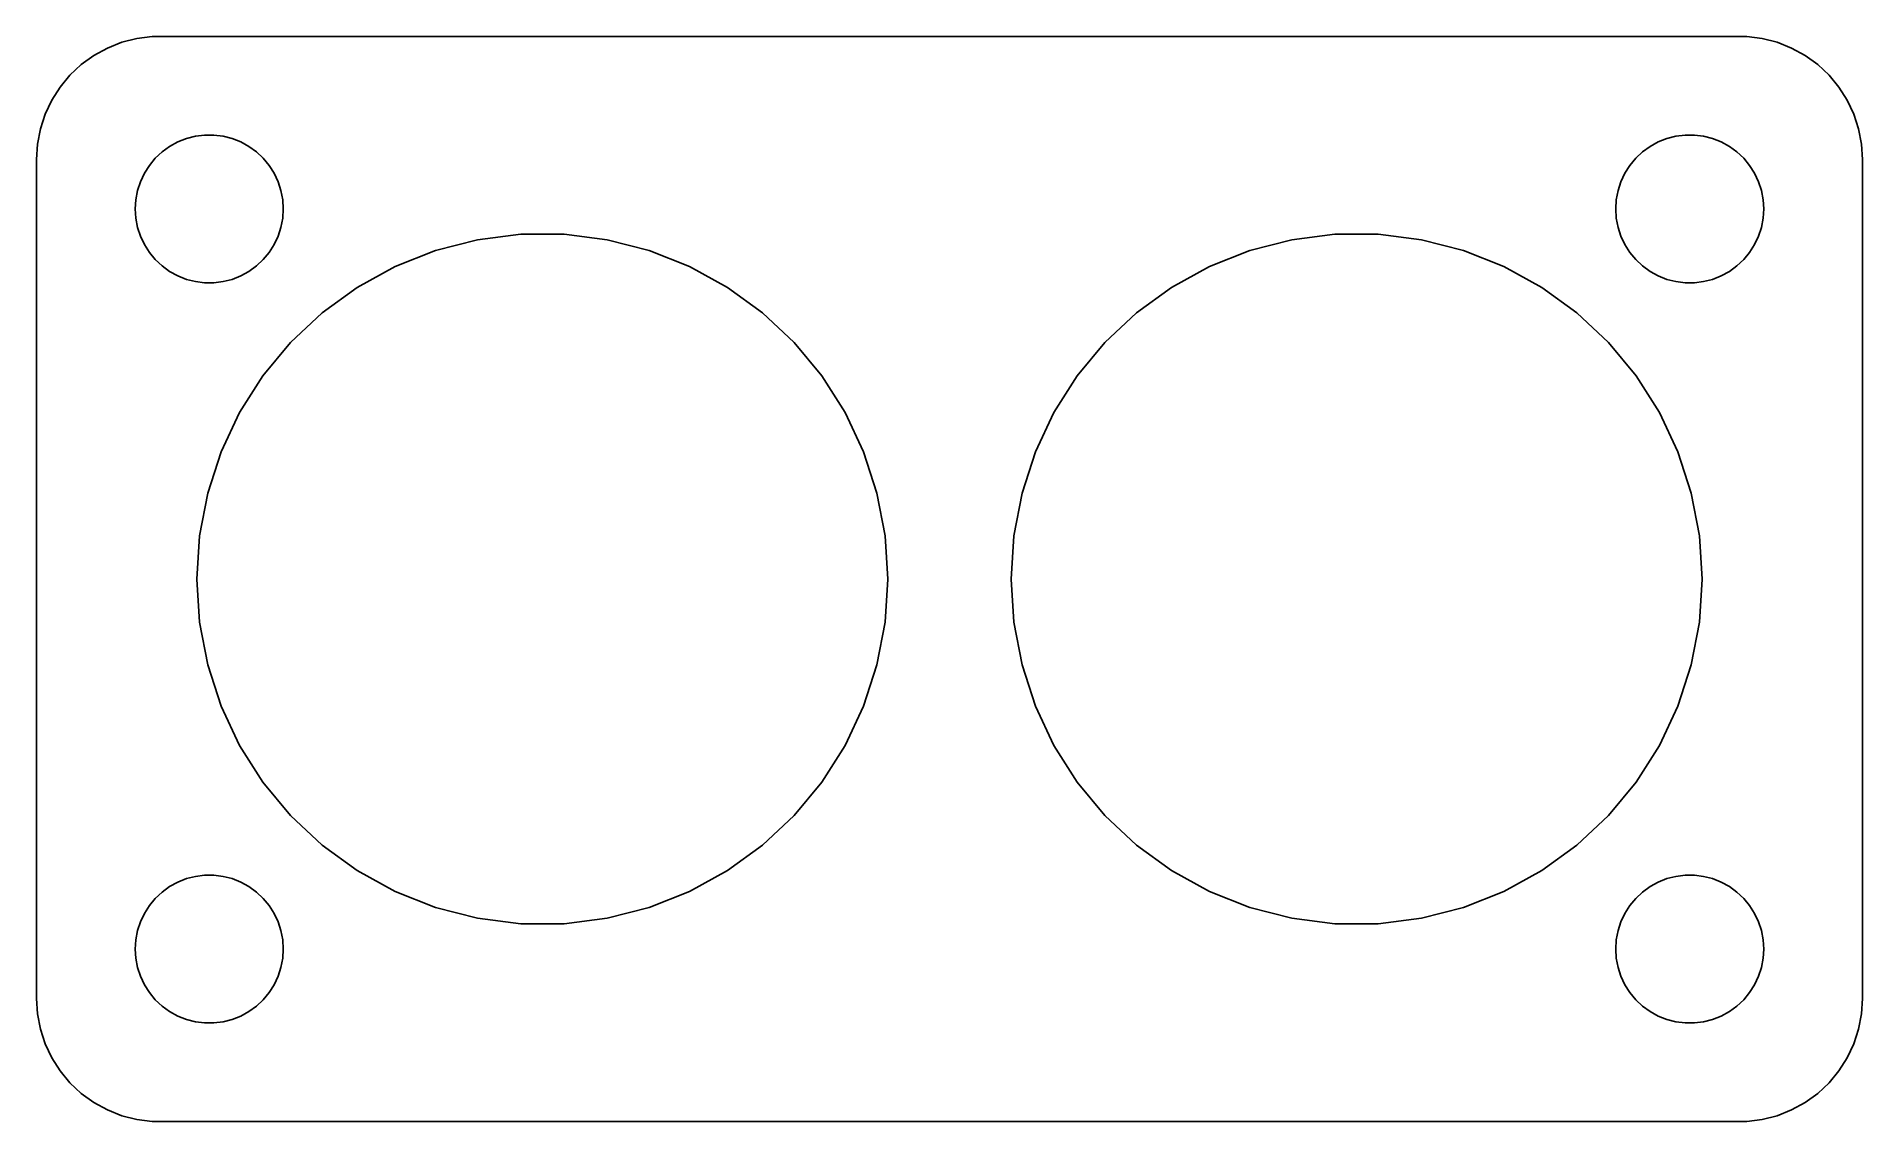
# Model space of a CAD drawing. Header units: metres. Extents: x -37 to 37, y 32 to 76.
import ezdxf

# ---------------------------------------------------------------- set-up
doc = ezdxf.new("R2010")
doc.units = ezdxf.units.M

msp = doc.modelspace()

# ---------------------------------------------------------------- linework, layer by layer
for p, q in [((-34.1289, 75.5241), (-34.6791, 75.2216)), ((-33.5451, 75.7553), (-34.1289, 75.5241)), ((-32.9369, 75.9114), (-33.5451, 75.7553)), ((-32.3139, 75.9901), (-32.9369, 75.9114)), ((32.3139, 75.9901), (-32.3139, 75.9901)), ((32.9369, 75.9114), (32.3139, 75.9901)), ((33.5451, 75.7553), (32.9369, 75.9114)), ((34.1289, 75.5241), (33.5451, 75.7553)), ((34.6791, 75.2216), (34.1289, 75.5241)), ((-35.1871, 74.8526), (-35.6448, 74.4227)), ((-34.6791, 75.2216), (-35.1871, 74.8526)), ((35.1871, 74.8526), (34.6791, 75.2216)), ((35.6448, 74.4227), (35.1871, 74.8526)), ((-35.6448, 74.4227), (-36.0451, 73.9389)), ((36.0451, 73.9389), (35.6448, 74.4227)), ((-36.3815, 73.4088), (-36.6489, 72.8406)), ((-36.0451, 73.9389), (-36.3815, 73.4088)), ((36.3815, 73.4088), (36.0451, 73.9389)), ((36.6489, 72.8406), (36.3815, 73.4088)), ((-36.6489, 72.8406), (-36.8429, 72.2434)), ((36.8429, 72.2434), (36.6489, 72.8406)), ((-36.8429, 72.2434), (-36.9606, 71.6267)), ((-31.2773, 71.7145), (-30.927, 71.8532)), ((-30.927, 71.8532), (-30.5621, 71.9469)), ((-30.5621, 71.9469), (-30.1884, 71.9941)), ((-30.1884, 71.9941), (-29.8116, 71.9941)), ((-29.8116, 71.9941), (-29.4379, 71.9469)), ((-29.4379, 71.9469), (-29.0729, 71.8532)), ((-29.0729, 71.8532), (-28.7227, 71.7145)), ((28.7227, 71.7145), (29.0729, 71.8532)), ((29.0729, 71.8532), (29.4379, 71.9469)), ((29.4379, 71.9469), (29.8116, 71.9941)), ((29.8116, 71.9941), (30.1884, 71.9941)), ((30.1884, 71.9941), (30.5621, 71.9469)), ((30.5621, 71.9469), (30.927, 71.8532)), ((30.927, 71.8532), (31.2773, 71.7145)), ((36.9606, 71.6267), (36.8429, 72.2434)), ((-36.9606, 71.6267), (-37, 71)), ((-32.427, 70.7634), (-32.1869, 71.0536)), ((-32.1869, 71.0536), (-31.9123, 71.3115)), ((-31.9123, 71.3115), (-31.6075, 71.533)), ((-31.6075, 71.533), (-31.2773, 71.7145)), ((-28.7227, 71.7145), (-28.3925, 71.533)), ((-28.3925, 71.533), (-28.0877, 71.3115)), ((-28.0877, 71.3115), (-27.8131, 71.0536)), ((-27.8131, 71.0536), (-27.5729, 70.7634)), ((27.5729, 70.7634), (27.8131, 71.0536)), ((27.8131, 71.0536), (28.0877, 71.3115)), ((28.0877, 71.3115), (28.3925, 71.533)), ((28.3925, 71.533), (28.7227, 71.7145)), ((31.2773, 71.7145), (31.6075, 71.533)), ((31.6075, 71.533), (31.9123, 71.3115)), ((31.9123, 71.3115), (32.1869, 71.0536)), ((32.1869, 71.0536), (32.427, 70.7634)), ((37, 71), (36.9606, 71.6267)), ((-37, 71), (-37, 37)), ((-32.7893, 70.1044), (-32.6289, 70.4453)), ((-32.6289, 70.4453), (-32.427, 70.7634)), ((-27.5729, 70.7634), (-27.3711, 70.4453)), ((-27.3711, 70.4453), (-27.2107, 70.1044)), ((27.2107, 70.1044), (27.3711, 70.4453)), ((27.3711, 70.4453), (27.5729, 70.7634)), ((32.427, 70.7634), (32.6289, 70.4453)), ((32.6289, 70.4453), (32.7893, 70.1044)), ((37, 37), (37, 71)), ((-32.9763, 69.376), (-32.9057, 69.7461)), ((-32.9057, 69.7461), (-32.7893, 70.1044)), ((-27.2107, 70.1044), (-27.0942, 69.7461)), ((-27.0942, 69.7461), (-27.0237, 69.376)), ((27.0237, 69.376), (27.0942, 69.7461)), ((27.0942, 69.7461), (27.2107, 70.1044)), ((32.7893, 70.1044), (32.9057, 69.7461)), ((32.9057, 69.7461), (32.9763, 69.376)), ((-33, 69), (-32.9763, 69.376)), ((-32.9763, 68.624), (-33, 69)), ((-27.0237, 69.376), (-27, 69)), ((-27, 69), (-27.0237, 68.624)), ((27, 69), (27.0237, 69.376)), ((27.0237, 68.624), (27, 69)), ((32.9763, 69.376), (33, 69)), ((33, 69), (32.9763, 68.624)), ((-32.9057, 68.2539), (-32.9763, 68.624)), ((-32.7893, 67.8956), (-32.9057, 68.2539)), ((-27.0942, 68.2539), (-27.2107, 67.8956)), ((-27.0237, 68.624), (-27.0942, 68.2539)), ((27.0942, 68.2539), (27.0237, 68.624)), ((27.2107, 67.8956), (27.0942, 68.2539)), ((32.9057, 68.2539), (32.7893, 67.8956)), ((32.9763, 68.624), (32.9057, 68.2539)), ((-32.6289, 67.5547), (-32.7893, 67.8956)), ((-32.427, 67.2366), (-32.6289, 67.5547)), ((-27.3711, 67.5547), (-27.5729, 67.2366)), ((-27.2107, 67.8956), (-27.3711, 67.5547)), ((-20.8262, 67.3148), (-19.1233, 67.752)), ((-19.1233, 67.752), (-17.3791, 67.9724)), ((-17.3791, 67.9724), (-15.6209, 67.9724)), ((-15.6209, 67.9724), (-13.8766, 67.752)), ((-13.8766, 67.752), (-12.1738, 67.3148)), ((12.1738, 67.3148), (13.8766, 67.752)), ((13.8766, 67.752), (15.6209, 67.9724)), ((15.6209, 67.9724), (17.3791, 67.9724)), ((17.3791, 67.9724), (19.1233, 67.752)), ((19.1233, 67.752), (20.8262, 67.3148)), ((27.3711, 67.5547), (27.2107, 67.8956)), ((27.5729, 67.2366), (27.3711, 67.5547)), ((32.6289, 67.5547), (32.427, 67.2366)), ((32.7893, 67.8956), (32.6289, 67.5547)), ((-32.1869, 66.9464), (-32.427, 67.2366)), ((-31.9123, 66.6884), (-32.1869, 66.9464)), ((-31.6075, 66.467), (-31.9123, 66.6884)), ((-28.0877, 66.6884), (-28.3925, 66.467)), ((-27.8131, 66.9464), (-28.0877, 66.6884)), ((-27.5729, 67.2366), (-27.8131, 66.9464)), ((-24.0016, 65.8206), (-22.4609, 66.6676)), ((-22.4609, 66.6676), (-20.8262, 67.3148)), ((-12.1738, 67.3148), (-10.5391, 66.6676)), ((-10.5391, 66.6676), (-8.99841, 65.8206)), ((8.99841, 65.8206), (10.5391, 66.6676)), ((10.5391, 66.6676), (12.1738, 67.3148)), ((20.8262, 67.3148), (22.4609, 66.6676)), ((22.4609, 66.6676), (24.0016, 65.8206)), ((27.8131, 66.9464), (27.5729, 67.2366)), ((28.0877, 66.6884), (27.8131, 66.9464)), ((28.3925, 66.467), (28.0877, 66.6884)), ((31.9123, 66.6884), (31.6075, 66.467)), ((32.1869, 66.9464), (31.9123, 66.6884)), ((32.427, 67.2366), (32.1869, 66.9464)), ((-31.2773, 66.2855), (-31.6075, 66.467)), ((-30.927, 66.1468), (-31.2773, 66.2855)), ((-30.5621, 66.0531), (-30.927, 66.1468)), ((-30.1884, 66.0059), (-30.5621, 66.0531)), ((-29.8116, 66.0059), (-30.1884, 66.0059)), ((-29.4379, 66.0531), (-29.8116, 66.0059)), ((-29.0729, 66.1468), (-29.4379, 66.0531)), ((-28.7227, 66.2855), (-29.0729, 66.1468)), ((-28.3925, 66.467), (-28.7227, 66.2855)), ((28.7227, 66.2855), (28.3925, 66.467)), ((29.0729, 66.1468), (28.7227, 66.2855)), ((29.4379, 66.0531), (29.0729, 66.1468)), ((29.8116, 66.0059), (29.4379, 66.0531)), ((30.1884, 66.0059), (29.8116, 66.0059)), ((30.5621, 66.0531), (30.1884, 66.0059)), ((30.927, 66.1468), (30.5621, 66.0531)), ((31.2773, 66.2855), (30.927, 66.1468)), ((31.6075, 66.467), (31.2773, 66.2855)), ((-25.4239, 64.7872), (-24.0016, 65.8206)), ((-8.99841, 65.8206), (-7.57605, 64.7872)), ((7.57605, 64.7872), (8.99841, 65.8206)), ((24.0016, 65.8206), (25.4239, 64.7872)), ((-26.7056, 63.5836), (-25.4239, 64.7872)), ((-7.57605, 64.7872), (-6.29443, 63.5836)), ((6.29443, 63.5836), (7.57605, 64.7872)), ((25.4239, 64.7872), (26.7056, 63.5836)), ((-27.8262, 62.229), (-26.7056, 63.5836)), ((-6.29443, 63.5836), (-5.17375, 62.229)), ((5.17375, 62.229), (6.29443, 63.5836)), ((26.7056, 63.5836), (27.8262, 62.229)), ((-28.7683, 60.7445), (-27.8262, 62.229)), ((-5.17375, 62.229), (-4.2317, 60.7445)), ((4.2317, 60.7445), (5.17375, 62.229)), ((27.8262, 62.229), (28.7683, 60.7445)), ((-29.5169, 59.1537), (-28.7683, 60.7445)), ((-4.2317, 60.7445), (-3.48312, 59.1537)), ((3.48312, 59.1537), (4.2317, 60.7445)), ((28.7683, 60.7445), (29.5169, 59.1537)), ((-30.0602, 57.4816), (-29.5169, 59.1537)), ((-3.48312, 59.1537), (-2.93983, 57.4816)), ((2.93983, 57.4816), (3.48312, 59.1537)), ((29.5169, 59.1537), (30.0602, 57.4816)), ((-30.3896, 55.7547), (-30.0602, 57.4816)), ((-2.93983, 57.4816), (-2.61038, 55.7547)), ((2.61038, 55.7547), (2.93983, 57.4816)), ((30.0602, 57.4816), (30.3896, 55.7547)), ((-30.5, 54), (-30.3896, 55.7547)), ((-2.61038, 55.7547), (-2.5, 54)), ((2.5, 54), (2.61038, 55.7547)), ((30.3896, 55.7547), (30.5, 54)), ((-30.3896, 52.2453), (-30.5, 54)), ((-2.5, 54), (-2.61038, 52.2453)), ((2.61038, 52.2453), (2.5, 54)), ((30.5, 54), (30.3896, 52.2453)), ((-30.0602, 50.5184), (-30.3896, 52.2453)), ((-2.61038, 52.2453), (-2.93983, 50.5184)), ((2.93983, 50.5184), (2.61038, 52.2453)), ((30.3896, 52.2453), (30.0602, 50.5184)), ((-29.5169, 48.8463), (-30.0602, 50.5184)), ((-2.93983, 50.5184), (-3.48312, 48.8463)), ((3.48312, 48.8463), (2.93983, 50.5184)), ((30.0602, 50.5184), (29.5169, 48.8463)), ((-28.7683, 47.2555), (-29.5169, 48.8463)), ((-3.48312, 48.8463), (-4.2317, 47.2555)), ((4.2317, 47.2555), (3.48312, 48.8463)), ((29.5169, 48.8463), (28.7683, 47.2555)), ((-27.8262, 45.771), (-28.7683, 47.2555)), ((-4.2317, 47.2555), (-5.17375, 45.771)), ((5.17375, 45.771), (4.2317, 47.2555)), ((28.7683, 47.2555), (27.8262, 45.771)), ((-26.7056, 44.4164), (-27.8262, 45.771)), ((-5.17375, 45.771), (-6.29443, 44.4164)), ((6.29443, 44.4164), (5.17375, 45.771)), ((27.8262, 45.771), (26.7056, 44.4164)), ((-25.4239, 43.2128), (-26.7056, 44.4164)), ((-6.29443, 44.4164), (-7.57605, 43.2128)), ((7.57605, 43.2128), (6.29443, 44.4164)), ((26.7056, 44.4164), (25.4239, 43.2128)), ((-24.0016, 42.1794), (-25.4239, 43.2128)), ((-7.57605, 43.2128), (-8.99841, 42.1794)), ((8.99841, 42.1794), (7.57605, 43.2128)), ((25.4239, 43.2128), (24.0016, 42.1794)), ((-31.9123, 41.3116), (-31.6075, 41.533)), ((-31.6075, 41.533), (-31.2773, 41.7145)), ((-31.2773, 41.7145), (-30.927, 41.8532)), ((-30.927, 41.8532), (-30.5621, 41.9469)), ((-30.5621, 41.9469), (-30.1884, 41.9941)), ((-30.1884, 41.9941), (-29.8116, 41.9941)), ((-29.8116, 41.9941), (-29.4379, 41.9469)), ((-29.4379, 41.9469), (-29.0729, 41.8532)), ((-29.0729, 41.8532), (-28.7227, 41.7145)), ((-28.7227, 41.7145), (-28.3925, 41.533)), ((-28.3925, 41.533), (-28.0877, 41.3116)), ((-22.4609, 41.3324), (-24.0016, 42.1794)), ((-8.99841, 42.1794), (-10.5391, 41.3324)), ((10.5391, 41.3324), (8.99841, 42.1794)), ((24.0016, 42.1794), (22.4609, 41.3324)), ((28.0877, 41.3116), (28.3925, 41.533)), ((28.3925, 41.533), (28.7227, 41.7145)), ((28.7227, 41.7145), (29.0729, 41.8532)), ((29.0729, 41.8532), (29.4379, 41.9469)), ((29.4379, 41.9469), (29.8116, 41.9941)), ((29.8116, 41.9941), (30.1884, 41.9941)), ((30.1884, 41.9941), (30.5621, 41.9469)), ((30.5621, 41.9469), (30.927, 41.8532)), ((30.927, 41.8532), (31.2773, 41.7145)), ((31.2773, 41.7145), (31.6075, 41.533)), ((31.6075, 41.533), (31.9123, 41.3116)), ((-32.6289, 40.4453), (-32.427, 40.7634)), ((-32.427, 40.7634), (-32.1869, 41.0536)), ((-32.1869, 41.0536), (-31.9123, 41.3116)), ((-28.0877, 41.3116), (-27.8131, 41.0536)), ((-27.8131, 41.0536), (-27.5729, 40.7634)), ((-27.5729, 40.7634), (-27.3711, 40.4453)), ((-20.8262, 40.6852), (-22.4609, 41.3324)), ((-10.5391, 41.3324), (-12.1738, 40.6852)), ((12.1738, 40.6852), (10.5391, 41.3324)), ((22.4609, 41.3324), (20.8262, 40.6852)), ((27.3711, 40.4453), (27.5729, 40.7634)), ((27.5729, 40.7634), (27.8131, 41.0536)), ((27.8131, 41.0536), (28.0877, 41.3116)), ((31.9123, 41.3116), (32.1869, 41.0536)), ((32.1869, 41.0536), (32.427, 40.7634)), ((32.427, 40.7634), (32.6289, 40.4453)), ((-32.9057, 39.7461), (-32.7893, 40.1044)), ((-32.7893, 40.1044), (-32.6289, 40.4453)), ((-27.3711, 40.4453), (-27.2107, 40.1044)), ((-27.2107, 40.1044), (-27.0942, 39.7461)), ((-19.1233, 40.248), (-20.8262, 40.6852)), ((-17.3791, 40.0276), (-19.1233, 40.248)), ((-15.6209, 40.0276), (-17.3791, 40.0276)), ((-13.8766, 40.248), (-15.6209, 40.0276)), ((-12.1738, 40.6852), (-13.8766, 40.248)), ((13.8766, 40.248), (12.1738, 40.6852)), ((15.6209, 40.0276), (13.8766, 40.248)), ((17.3791, 40.0276), (15.6209, 40.0276)), ((19.1233, 40.248), (17.3791, 40.0276)), ((20.8262, 40.6852), (19.1233, 40.248)), ((27.0942, 39.7461), (27.2107, 40.1044)), ((27.2107, 40.1044), (27.3711, 40.4453)), ((32.6289, 40.4453), (32.7893, 40.1044)), ((32.7893, 40.1044), (32.9057, 39.7461)), ((-33, 39), (-32.9763, 39.376)), ((-32.9763, 39.376), (-32.9057, 39.7461)), ((-27.0942, 39.7461), (-27.0237, 39.376)), ((-27.0237, 39.376), (-27, 39)), ((27, 39), (27.0237, 39.376)), ((27.0237, 39.376), (27.0942, 39.7461)), ((32.9057, 39.7461), (32.9763, 39.376)), ((32.9763, 39.376), (33, 39)), ((-32.9763, 38.624), (-33, 39)), ((-32.9057, 38.2539), (-32.9763, 38.624)), ((-27.0237, 38.624), (-27.0942, 38.2539)), ((-27, 39), (-27.0237, 38.624)), ((27.0237, 38.624), (27, 39)), ((27.0942, 38.2539), (27.0237, 38.624)), ((32.9763, 38.624), (32.9057, 38.2539)), ((33, 39), (32.9763, 38.624)), ((-32.7893, 37.8956), (-32.9057, 38.2539)), ((-32.6289, 37.5547), (-32.7893, 37.8956)), ((-27.2107, 37.8956), (-27.3711, 37.5547)), ((-27.0942, 38.2539), (-27.2107, 37.8956)), ((27.2107, 37.8956), (27.0942, 38.2539)), ((27.3711, 37.5547), (27.2107, 37.8956)), ((32.7893, 37.8956), (32.6289, 37.5547)), ((32.9057, 38.2539), (32.7893, 37.8956)), ((-37, 37), (-36.9606, 36.3733)), ((-32.427, 37.2366), (-32.6289, 37.5547)), ((-32.1869, 36.9464), (-32.427, 37.2366)), ((-27.5729, 37.2366), (-27.8131, 36.9464)), ((-27.3711, 37.5547), (-27.5729, 37.2366)), ((27.5729, 37.2366), (27.3711, 37.5547)), ((27.8131, 36.9464), (27.5729, 37.2366)), ((32.427, 37.2366), (32.1869, 36.9464)), ((32.6289, 37.5547), (32.427, 37.2366)), ((36.9606, 36.3733), (37, 37)), ((-36.9606, 36.3733), (-36.8429, 35.7566)), ((-31.9123, 36.6885), (-32.1869, 36.9464)), ((-31.6075, 36.467), (-31.9123, 36.6885)), ((-31.2773, 36.2855), (-31.6075, 36.467)), ((-30.927, 36.1468), (-31.2773, 36.2855)), ((-28.7227, 36.2855), (-29.0729, 36.1468)), ((-28.3925, 36.467), (-28.7227, 36.2855)), ((-28.0877, 36.6885), (-28.3925, 36.467)), ((-27.8131, 36.9464), (-28.0877, 36.6885)), ((28.0877, 36.6885), (27.8131, 36.9464)), ((28.3925, 36.467), (28.0877, 36.6885)), ((28.7227, 36.2855), (28.3925, 36.467)), ((29.0729, 36.1468), (28.7227, 36.2855)), ((31.2773, 36.2855), (30.927, 36.1468)), ((31.6075, 36.467), (31.2773, 36.2855)), ((31.9123, 36.6885), (31.6075, 36.467)), ((32.1869, 36.9464), (31.9123, 36.6885)), ((36.8429, 35.7566), (36.9606, 36.3733)), ((-36.8429, 35.7566), (-36.6489, 35.1594)), ((-30.5621, 36.0531), (-30.927, 36.1468)), ((-30.1884, 36.0059), (-30.5621, 36.0531)), ((-29.8116, 36.0059), (-30.1884, 36.0059)), ((-29.4379, 36.0531), (-29.8116, 36.0059)), ((-29.0729, 36.1468), (-29.4379, 36.0531)), ((29.4379, 36.0531), (29.0729, 36.1468)), ((29.8116, 36.0059), (29.4379, 36.0531)), ((30.1884, 36.0059), (29.8116, 36.0059)), ((30.5621, 36.0531), (30.1884, 36.0059)), ((30.927, 36.1468), (30.5621, 36.0531)), ((36.6489, 35.1594), (36.8429, 35.7566)), ((-36.6489, 35.1594), (-36.3815, 34.5912)), ((36.3815, 34.5912), (36.6489, 35.1594)), ((-36.3815, 34.5912), (-36.0451, 34.0611)), ((-36.0451, 34.0611), (-35.6448, 33.5773)), ((35.6448, 33.5773), (36.0451, 34.0611)), ((36.0451, 34.0611), (36.3815, 34.5912)), ((-35.6448, 33.5773), (-35.1871, 33.1474)), ((35.1871, 33.1474), (35.6448, 33.5773)), ((-35.1871, 33.1474), (-34.6791, 32.7784)), ((-34.6791, 32.7784), (-34.1289, 32.4759)), ((34.1289, 32.4759), (34.6791, 32.7784)), ((34.6791, 32.7784), (35.1871, 33.1474)), ((-34.1289, 32.4759), (-33.5451, 32.2447)), ((-33.5451, 32.2447), (-32.9369, 32.0886)), ((-32.9369, 32.0886), (-32.3139, 32.0099)), ((-32.3139, 32.0099), (32.3139, 32.0099)), ((32.3139, 32.0099), (32.9369, 32.0886)), ((32.9369, 32.0886), (33.5451, 32.2447)), ((33.5451, 32.2447), (34.1289, 32.4759))]:
    msp.add_line(p, q)

doc.saveas('drawing.dxf')
